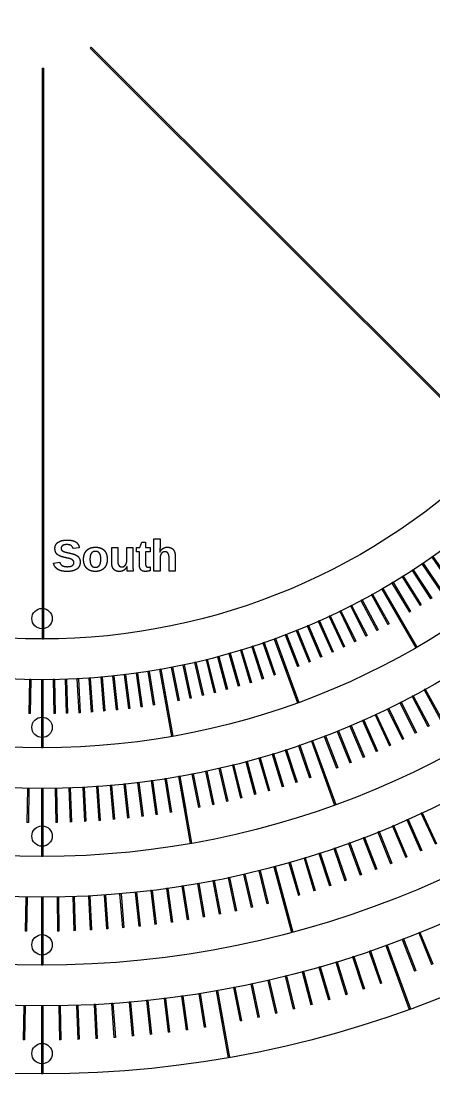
# Model space of a CAD drawing. Header units: millimetres. Extents: x -158 to 158, y -158 to 158.
# Drawn here: x -3.1 to 57.6, y -158 to -3.1 of the extents above; entities that cross this region are included whole.
import ezdxf

# ---------------------------------------------------------------- set-up
doc = ezdxf.new("R2010")
doc.units = ezdxf.units.MM
doc.layers.add('Compound009', color=7, linetype='CONTINUOUS')

msp = doc.modelspace()

# ---------------------------------------------------------------- linework, layer by layer
at = {"layer": 'Compound009'}
for p, q in [((7.07107, -7.07107), (7.21249, -6.92965)), ((7.07107, -7.07107), (66.468, -66.468)), ((7.21249, -6.92965), (66.6095, -66.3266)), ((0, -10), (0.2, -10)), ((0, -10), (0, -94)), ((0.2, -10), (0.2, -94)), ((10.234, -80.5486), (11.1289, -80.5486)), ((10.234, -82.7427), (10.234, -80.5486)), ((11.1289, -80.5486), (11.1289, -82.4904)), ((12.4633, -80.5486), (13.3582, -80.5486)), ((12.4633, -82.404), (12.4633, -80.5486)), ((13.3582, -80.5486), (13.3582, -83.228)), ((13.8904, -80.5486), (14.3713, -80.5486)), ((13.8904, -81.1601), (13.8904, -80.5486)), ((14.3713, -80.5486), (14.6516, -79.7333)), ((14.6516, -79.7333), (15.2121, -79.7333)), ((15.2121, -79.7333), (15.2121, -80.5486)), ((15.2121, -80.5486), (15.865, -80.5486)), ((15.865, -80.5486), (15.865, -81.1601)), ((16.4403, -79.2713), (17.3352, -79.2713)), ((16.4403, -84), (16.4403, -79.2713)), ((17.3352, -79.2713), (17.3352, -80.5654)), ((5.47771, -80.5737), (4.56688, -80.6981)), ((14.3268, -81.1601), (13.8904, -81.1601)), ((14.3268, -83.1892), (14.3268, -81.1601)), ((15.2121, -81.1601), (15.2121, -82.9518)), ((15.865, -81.1601), (15.2121, -81.1601)), ((17.3098, -81.2459), (17.3225, -81.2459)), ((18.6728, -84), (18.6728, -82.0686)), ((19.5645, -81.8176), (19.5645, -84)), ((57.4396, -81.8578), (57.2757, -81.9726)), ((57.2757, -81.9726), (60.1436, -86.0683)), ((57.4396, -81.8578), (60.3074, -85.9536)), ((1.6879, -82.8321), (2.59554, -82.682)), ((12.4919, -83.3195), (12.476, -83.3195)), ((15.9032, -83.3983), (15.9032, -83.9471)), ((17.3352, -82.1546), (17.3352, -84)), ((56.0022, -82.8478), (55.8364, -82.9597)), ((55.8364, -82.9597), (58.6324, -87.1049)), ((56.0022, -82.8478), (58.7982, -86.993)), ((13.3837, -84), (12.5301, -84)), ((17.3352, -84), (16.4403, -84)), ((19.5645, -84), (18.6728, -84)), ((53.0767, -84.7518), (52.9071, -84.8578)), ((52.9071, -84.8578), (55.5567, -89.098)), ((53.0767, -84.7518), (55.7263, -88.9921)), ((54.5478, -83.8126), (54.38, -83.9215)), ((54.38, -83.9215), (57.1032, -88.1149)), ((54.5478, -83.8126), (57.271, -88.0059)), ((50.0866, -86.5525), (49.9134, -86.6525)), ((50.0866, -86.5525), (49.9134, -86.6525)), ((49.9134, -86.6525), (54.9134, -95.3128)), ((49.9134, -86.6525), (52.4134, -90.9827)), ((50.0866, -86.5525), (55.0866, -95.2128)), ((50.0866, -86.5525), (52.5866, -90.8827)), ((51.5895, -85.6652), (51.4181, -85.7682)), ((51.4181, -85.7682), (53.9933, -90.0541)), ((51.5895, -85.6652), (54.1647, -89.9511)), ((47.0355, -88.2478), (46.8589, -88.3417)), ((47.0355, -88.2478), (49.3828, -92.6626)), ((48.5684, -87.4135), (48.3935, -87.5105)), ((48.3935, -87.5105), (50.8175, -91.8836)), ((48.5684, -87.4135), (50.9925, -91.7866)), ((57.271, -88.0059), (57.1032, -88.1149)), ((43.927, -89.8356), (43.7472, -89.9232)), ((43.927, -89.8356), (46.1188, -94.3295)), ((45.4882, -89.0553), (45.3099, -89.1461)), ((45.3099, -89.1461), (47.5799, -93.6011)), ((45.4882, -89.0553), (47.7581, -93.5103)), ((46.8589, -88.3417), (49.2062, -92.7564)), ((55.7263, -88.9921), (55.5567, -89.098)), ((40.765, -91.3139), (40.5823, -91.3952)), ((40.5823, -91.3952), (42.616, -95.9629)), ((40.765, -91.3139), (42.7987, -95.8816)), ((42.3525, -90.5885), (42.1712, -90.673)), ((42.1712, -90.673), (44.2843, -95.2046)), ((42.3525, -90.5885), (44.4655, -95.1201)), ((43.7472, -89.9232), (45.9391, -94.4172)), ((52.5866, -90.8827), (52.4134, -90.9827)), ((54.1647, -89.9511), (53.9933, -90.0541)), ((37.5534, -92.6809), (37.3679, -92.7558)), ((37.3679, -92.7558), (39.241, -97.3918)), ((37.5534, -92.6809), (39.4264, -97.3168)), ((39.1652, -92.0114), (38.9811, -92.0896)), ((38.9811, -92.0896), (40.9347, -96.6921)), ((39.1652, -92.0114), (41.1188, -96.6139)), ((49.3828, -92.6626), (49.2062, -92.7564)), ((50.9925, -91.7866), (50.8175, -91.8836)), ((0, -94), (0.2, -94)), ((34.296, -93.9351), (34.108, -94.0035)), ((34.296, -93.9351), (34.108, -94.0035)), ((34.108, -94.0035), (37.5282, -103.4)), ((34.108, -94.0035), (35.8181, -98.7019)), ((34.296, -93.9351), (37.7162, -103.332)), ((34.296, -93.9351), (36.0061, -98.6335)), ((35.9302, -93.3222), (35.7434, -93.3939)), ((35.7434, -93.3939), (37.5353, -98.0618)), ((35.9302, -93.3222), (37.722, -97.9901)), ((46.1188, -94.3295), (45.9391, -94.4172)), ((47.7581, -93.5103), (47.5799, -93.6011)), ((29.3328, -95.6012), (29.1415, -95.6597)), ((29.1415, -95.6597), (30.6034, -100.441)), ((29.3328, -95.6012), (30.7947, -100.383)), ((30.9968, -95.0747), (30.8066, -95.1366)), ((30.8066, -95.1366), (32.3517, -99.8918)), ((30.9968, -95.0747), (32.5419, -99.83)), ((32.6514, -94.5193), (32.4623, -94.5844)), ((32.4623, -94.5844), (34.0901, -99.312)), ((32.6514, -94.5193), (34.2792, -99.2469)), ((42.7987, -95.8816), (42.616, -95.9629)), ((44.4655, -95.1201), (44.2843, -95.2046)), ((55.0866, -95.2128), (54.9134, -95.3128)), ((22.5925, -97.4145), (22.3977, -97.4595)), ((22.3977, -97.4595), (23.5224, -102.331)), ((22.5925, -97.4145), (23.7173, -102.286)), ((24.2892, -97.0054), (24.0952, -97.0538)), ((24.0952, -97.0538), (25.3048, -101.905)), ((24.2892, -97.0054), (25.4988, -101.857)), ((25.9785, -96.5667), (25.7853, -96.6185)), ((25.7853, -96.6185), (27.0794, -101.448)), ((25.9785, -96.5667), (27.2726, -101.396)), ((27.6599, -96.0986), (27.4676, -96.1537)), ((27.4676, -96.1537), (28.8458, -100.96)), ((27.6599, -96.0986), (29.038, -100.905)), ((39.4264, -97.3168), (39.241, -97.3918)), ((41.1188, -96.6139), (40.9347, -96.6921)), ((14.0163, -99.0129), (13.8183, -99.0407)), ((13.8183, -99.0407), (14.5141, -103.992)), ((14.0163, -99.0129), (14.7122, -103.964)), ((15.7422, -98.7532), (15.5447, -98.7845)), ((15.5447, -98.7845), (16.3268, -103.723)), ((15.7422, -98.7532), (16.5244, -103.692)), ((17.4633, -98.4634), (17.2663, -98.4981)), ((17.4633, -98.4634), (17.2663, -98.4981)), ((17.2663, -98.4981), (19.0028, -108.346)), ((17.2663, -98.4981), (18.1346, -103.422)), ((17.4633, -98.4634), (19.1998, -108.311)), ((17.4633, -98.4634), (18.3315, -103.387)), ((19.1791, -98.1436), (18.9827, -98.1818)), ((18.9827, -98.1818), (19.9368, -103.09)), ((19.1791, -98.1436), (20.1331, -103.052)), ((20.889, -97.794), (20.6934, -97.8356)), ((20.6934, -97.8356), (21.7329, -102.726)), ((20.889, -97.794), (21.9285, -102.685)), ((36.0061, -98.6335), (35.8181, -98.7019)), ((37.722, -97.9901), (37.5353, -98.0618)), ((-1.84523, -99.983), (-1.93249, -104.982)), ((-1.64526, -99.9865), (-1.84523, -99.983)), ((-1.64526, -99.9865), (-1.73252, -104.986)), ((-0.1, -100), (-0.1, -110)), ((0.1, -100), (-0.1, -100)), ((-0.1, -100), (-0.1, -105)), ((0.1, -100), (-0.1, -100)), ((0.1, -100), (0.1, -110)), ((0.1, -100), (0.1, -105)), ((1.84523, -99.983), (1.64526, -99.9865)), ((1.64526, -99.9865), (1.73252, -104.986)), ((1.84523, -99.983), (1.93249, -104.982)), ((3.58989, -99.9356), (3.39001, -99.9426)), ((3.39001, -99.9426), (3.56451, -104.94)), ((3.58989, -99.9356), (3.76439, -104.933)), ((5.33346, -99.8577), (5.13373, -99.8682)), ((5.13373, -99.8682), (5.39541, -104.861)), ((5.33346, -99.8577), (5.59514, -104.851)), ((7.0754, -99.7494), (6.87589, -99.7634)), ((6.87589, -99.7634), (7.22467, -104.751)), ((7.0754, -99.7494), (7.42419, -104.737)), ((8.81519, -99.6108), (8.61595, -99.6282)), ((8.61595, -99.6282), (9.05173, -104.609)), ((8.81519, -99.6108), (9.25097, -104.592)), ((10.5523, -99.4417), (10.3534, -99.4626)), ((10.3534, -99.4626), (10.876, -104.435)), ((10.5523, -99.4417), (11.0749, -104.414)), ((12.2862, -99.2424), (12.0877, -99.2668)), ((12.0877, -99.2668), (12.697, -104.23)), ((12.2862, -99.2424), (12.8955, -104.205)), ((30.7947, -100.383), (30.6034, -100.441)), ((32.5419, -99.83), (32.3517, -99.8918)), ((34.2792, -99.2469), (34.0901, -99.312)), ((25.4988, -101.857), (25.3048, -101.905)), ((27.2726, -101.396), (27.0794, -101.448)), ((29.038, -100.905), (28.8458, -100.96)), ((56.3254, -101.407), (56.1505, -101.504)), ((56.1505, -101.504), (58.5745, -105.877)), ((56.3254, -101.407), (58.7494, -105.781)), ((16.5244, -103.692), (16.3268, -103.723)), ((18.3315, -103.387), (18.1346, -103.422)), ((20.1331, -103.052), (19.9368, -103.09)), ((21.9285, -102.685), (21.7329, -102.726)), ((23.7173, -102.286), (23.5224, -102.331)), ((37.7162, -103.332), (37.5282, -103.4)), ((52.752, -103.311), (52.5738, -103.402)), ((52.5738, -103.402), (54.8437, -107.857)), ((52.752, -103.311), (55.022, -107.766)), ((54.547, -102.375), (54.3704, -102.469)), ((54.3704, -102.469), (56.7178, -106.884)), ((54.547, -102.375), (56.8944, -106.79)), ((-1.73252, -104.986), (-1.93249, -104.982)), ((0.1, -105), (-0.1, -105)), ((1.93249, -104.982), (1.73252, -104.986)), ((3.76439, -104.933), (3.56451, -104.94)), ((5.59514, -104.851), (5.39541, -104.861)), ((7.42419, -104.737), (7.22467, -104.751)), ((9.25097, -104.592), (9.05173, -104.609)), ((11.0749, -104.414), (10.876, -104.435)), ((12.8955, -104.205), (12.697, -104.23)), ((14.7122, -103.964), (14.5141, -103.992)), ((49.1143, -105.089), (48.9331, -105.174)), ((48.9331, -105.174), (51.0462, -109.706)), ((49.1143, -105.089), (51.2274, -109.621)), ((50.9409, -104.216), (50.7612, -104.304)), ((50.7612, -104.304), (52.953, -108.798)), ((50.9409, -104.216), (53.1328, -108.71)), ((45.4169, -106.739), (45.2328, -106.818)), ((45.2328, -106.818), (47.1864, -111.42)), ((45.4169, -106.739), (47.3705, -111.342)), ((47.2728, -105.931), (47.0901, -106.012)), ((47.0901, -106.012), (49.1238, -110.58)), ((47.2728, -105.931), (49.3065, -110.498)), ((56.8944, -106.79), (56.7178, -106.884)), ((19.1998, -108.311), (19.0028, -108.346)), ((41.664, -108.259), (41.4773, -108.331)), ((41.4773, -108.331), (43.2692, -112.999)), ((41.664, -108.259), (43.4559, -112.927)), ((43.5471, -107.516), (43.3616, -107.591)), ((43.3616, -107.591), (45.2347, -112.227)), ((43.5471, -107.516), (45.4201, -112.152)), ((55.022, -107.766), (54.8437, -107.857)), ((37.8605, -109.648), (37.6714, -109.713)), ((37.6714, -109.713), (39.2992, -114.44)), ((37.8605, -109.648), (39.4883, -114.375)), ((39.7683, -108.97), (39.5804, -109.039)), ((39.7683, -108.97), (39.5804, -109.039)), ((39.5804, -109.039), (43.0006, -118.435)), ((39.5804, -109.039), (41.2905, -113.737)), ((39.7683, -108.97), (43.1885, -118.367)), ((39.7683, -108.97), (41.4784, -113.669)), ((51.2274, -109.621), (51.0462, -109.706)), ((53.1328, -108.71), (52.953, -108.798)), ((0.1, -110), (-0.1, -110)), ((32.0701, -111.479), (31.8778, -111.534)), ((31.8778, -111.534), (33.256, -116.34)), ((32.0701, -111.479), (33.4482, -116.285)), ((34.0107, -110.902), (33.8195, -110.961)), ((33.8195, -110.961), (35.2813, -115.742)), ((34.0107, -110.902), (35.4726, -115.684)), ((35.9411, -110.292), (35.7509, -110.353)), ((35.7509, -110.353), (37.296, -115.109)), ((35.9411, -110.292), (37.4862, -115.047)), ((47.3705, -111.342), (47.1864, -111.42)), ((49.3065, -110.498), (49.1238, -110.58)), ((26.1918, -113.004), (25.9969, -113.049)), ((25.9969, -113.049), (27.1216, -117.921)), ((26.1918, -113.004), (27.3165, -117.876)), ((28.16, -112.53), (27.9659, -112.578)), ((27.9659, -112.578), (29.1755, -117.43)), ((28.16, -112.53), (29.3696, -117.382)), ((30.1196, -112.022), (29.9264, -112.073)), ((29.9264, -112.073), (31.2205, -116.903)), ((30.1196, -112.022), (31.4137, -116.851)), ((43.4559, -112.927), (43.2692, -112.999)), ((45.4201, -112.152), (45.2347, -112.227)), ((18.2452, -114.556), (18.0476, -114.587)), ((18.0476, -114.587), (18.8298, -119.526)), ((18.2452, -114.556), (19.0273, -119.495)), ((20.2417, -114.22), (20.0447, -114.255)), ((20.2417, -114.22), (20.0447, -114.255)), ((20.0447, -114.255), (21.7812, -124.103)), ((20.0447, -114.255), (20.9129, -119.179)), ((20.2417, -114.22), (21.9782, -124.068)), ((20.2417, -114.22), (21.1099, -119.144)), ((22.232, -113.85), (22.0357, -113.888)), ((22.0357, -113.888), (22.9897, -118.796)), ((22.232, -113.85), (23.1861, -118.758)), ((24.2156, -113.444), (24.0199, -113.486)), ((24.0199, -113.486), (25.0595, -118.377)), ((24.2156, -113.444), (25.2551, -118.335)), ((39.4883, -114.375), (39.2992, -114.44)), ((41.4784, -113.669), (41.2905, -113.737)), ((-2.12446, -115.981), (-2.21173, -120.98)), ((-1.92449, -115.984), (-2.12446, -115.981)), ((-1.92449, -115.984), (-2.01176, -120.983)), ((-0.1, -116), (-0.1, -126)), ((0.1, -116), (-0.1, -116)), ((-0.1, -116), (-0.1, -121)), ((0.1, -116), (-0.1, -116)), ((0.1, -116), (0.1, -126)), ((0.1, -116), (0.1, -121)), ((2.12446, -115.981), (1.92449, -115.984)), ((1.92449, -115.984), (2.01176, -120.983)), ((2.12446, -115.981), (2.21173, -120.98)), ((4.14828, -115.926), (3.9484, -115.933)), ((3.9484, -115.933), (4.1229, -120.93)), ((4.14828, -115.926), (4.32278, -120.923)), ((6.17083, -115.836), (5.97111, -115.846)), ((5.97111, -115.846), (6.23279, -120.839)), ((6.17083, -115.836), (6.43251, -120.829)), ((8.19151, -115.71), (7.99199, -115.724)), ((7.99199, -115.724), (8.34078, -120.712)), ((8.19151, -115.71), (8.54029, -120.698)), ((10.2097, -115.55), (10.0104, -115.567)), ((10.0104, -115.567), (10.4462, -120.548)), ((10.2097, -115.55), (10.6455, -120.531)), ((12.2248, -115.354), (12.0258, -115.375)), ((12.0258, -115.375), (12.5485, -120.348)), ((12.2248, -115.354), (12.7474, -120.327)), ((14.2361, -115.123), (14.0376, -115.148)), ((14.0376, -115.148), (14.6469, -120.11)), ((14.2361, -115.123), (14.8454, -120.086)), ((16.2431, -114.857), (16.0451, -114.885)), ((16.0451, -114.885), (16.7409, -119.836)), ((16.2431, -114.857), (16.939, -119.809)), ((35.4726, -115.684), (35.2813, -115.742)), ((37.4862, -115.047), (37.296, -115.109)), ((29.3696, -117.382), (29.1755, -117.43)), ((31.4137, -116.851), (31.2205, -116.903)), ((33.4482, -116.285), (33.256, -116.34)), ((21.1099, -119.144), (20.9129, -119.179)), ((23.1861, -118.758), (22.9897, -118.796)), ((25.2551, -118.335), (25.0595, -118.377)), ((27.3165, -117.876), (27.1216, -117.921)), ((43.1885, -118.367), (43.0006, -118.435)), ((6.43251, -120.829), (6.23279, -120.839)), ((8.54029, -120.698), (8.34078, -120.712)), ((10.6455, -120.531), (10.4462, -120.548)), ((12.7474, -120.327), (12.5485, -120.348)), ((14.8454, -120.086), (14.6469, -120.11)), ((16.939, -119.809), (16.7409, -119.836)), ((19.0273, -119.495), (18.8298, -119.526)), ((53.7806, -120.547), (53.5979, -120.629)), ((53.5979, -120.629), (55.6316, -125.196)), ((53.7806, -120.547), (55.8143, -125.115)), ((55.8762, -119.59), (55.695, -119.675)), ((55.695, -119.675), (57.8081, -124.206)), ((55.8762, -119.59), (57.9893, -124.122)), ((-2.01176, -120.983), (-2.21173, -120.98)), ((0.1, -121), (-0.1, -121)), ((2.21173, -120.98), (2.01176, -120.983)), ((4.32278, -120.923), (4.1229, -120.93)), ((49.5408, -122.351), (49.3554, -122.426)), ((49.5408, -122.351), (51.4138, -126.987)), ((51.6686, -121.468), (51.4845, -121.546)), ((51.4845, -121.546), (53.4381, -126.148)), ((51.6686, -121.468), (53.6222, -126.07)), ((47.3979, -123.197), (47.2112, -123.268)), ((47.2112, -123.268), (49.0031, -127.936)), ((47.3979, -123.197), (49.1898, -127.865)), ((49.3554, -122.426), (51.2284, -127.062)), ((21.9782, -124.068), (21.7812, -124.103)), ((43.0695, -124.776), (42.8804, -124.841)), ((42.8804, -124.841), (44.5083, -129.569)), ((43.0695, -124.776), (44.6974, -129.503)), ((45.2406, -124.005), (45.0527, -124.074)), ((45.0527, -124.074), (46.7628, -128.772)), ((45.2406, -124.005), (46.9507, -128.704)), ((55.8143, -125.115), (55.6316, -125.196)), ((0.1, -126), (-0.1, -126)), ((36.4803, -126.859), (36.288, -126.914)), ((36.288, -126.914), (37.6662, -131.72)), ((36.4803, -126.859), (37.8584, -131.665)), ((38.6887, -126.203), (38.4974, -126.261)), ((38.4974, -126.261), (39.9593, -131.043)), ((38.6887, -126.203), (40.1506, -130.985)), ((40.8853, -125.509), (40.6951, -125.57)), ((40.6951, -125.57), (42.2402, -130.326)), ((40.8853, -125.509), (42.4304, -130.264)), ((51.4138, -126.987), (51.2284, -127.062)), ((53.6222, -126.07), (53.4381, -126.148)), ((32.0307, -128.055), (31.8367, -128.103)), ((31.8367, -128.103), (33.0463, -132.955)), ((32.0307, -128.055), (33.2403, -132.906)), ((34.2607, -127.476), (34.0675, -127.528)), ((34.2607, -127.476), (34.0675, -127.528)), ((34.0675, -127.528), (36.6557, -137.187)), ((34.0675, -127.528), (35.3616, -132.358)), ((34.2607, -127.476), (36.8489, -137.136)), ((34.2607, -127.476), (35.5548, -132.306)), ((49.1898, -127.865), (49.0031, -127.936)), ((23.02, -129.977), (22.8231, -130.012)), ((22.8231, -130.012), (23.6913, -134.936)), ((23.02, -129.977), (23.8883, -134.901)), ((25.285, -129.556), (25.0886, -129.594)), ((25.0886, -129.594), (26.0427, -134.502)), ((25.285, -129.556), (26.239, -134.464)), ((27.5422, -129.095), (27.3465, -129.136)), ((27.3465, -129.136), (28.3861, -134.027)), ((27.5422, -129.095), (28.5817, -133.985)), ((29.791, -128.594), (29.5961, -128.639)), ((29.5961, -128.639), (30.7209, -133.511)), ((29.791, -128.594), (30.9157, -133.466)), ((44.6974, -129.503), (44.5083, -129.569)), ((46.9507, -128.704), (46.7628, -128.772)), ((9.30761, -131.671), (9.1081, -131.685)), ((9.30761, -131.671), (9.65639, -136.659)), ((11.6042, -131.489), (11.4049, -131.506)), ((11.4049, -131.506), (11.8407, -136.487)), ((11.6042, -131.489), (12.04, -136.47)), ((13.8972, -131.266), (13.6983, -131.287)), ((13.6983, -131.287), (14.2209, -136.26)), ((13.8972, -131.266), (14.4199, -136.239)), ((16.186, -131.004), (15.9875, -131.028)), ((15.9875, -131.028), (16.5968, -135.991)), ((16.186, -131.004), (16.7954, -135.967)), ((18.4699, -130.701), (18.2718, -130.729)), ((18.2718, -130.729), (18.9677, -135.681)), ((18.4699, -130.701), (19.1657, -135.653)), ((20.7481, -130.359), (20.5506, -130.391)), ((20.5506, -130.391), (21.3328, -135.329)), ((20.7481, -130.359), (21.5303, -135.298)), ((37.8584, -131.665), (37.6662, -131.72)), ((40.1506, -130.985), (39.9593, -131.043)), ((42.4304, -130.264), (42.2402, -130.326)), ((-2.4037, -131.978), (-2.49096, -136.977)), ((-2.20373, -131.982), (-2.4037, -131.978)), ((-2.20373, -131.982), (-2.29099, -136.981)), ((-0.1, -132), (-0.1, -142)), ((0.1, -132), (-0.1, -132)), ((-0.1, -132), (-0.1, -137)), ((0.1, -132), (-0.1, -132)), ((0.1, -132), (0.1, -142)), ((0.1, -132), (0.1, -137)), ((2.4037, -131.978), (2.20373, -131.982)), ((2.20373, -131.982), (2.29099, -136.981)), ((2.4037, -131.978), (2.49096, -136.977)), ((4.70667, -131.916), (4.50679, -131.923)), ((4.50679, -131.923), (4.68129, -136.92)), ((4.70667, -131.916), (4.88117, -136.913)), ((7.00821, -131.814), (6.80848, -131.824)), ((6.80848, -131.824), (7.07016, -136.817)), ((7.00821, -131.814), (7.26989, -136.807)), ((9.1081, -131.685), (9.45688, -136.673)), ((33.2403, -132.906), (33.0463, -132.955)), ((35.5548, -132.306), (35.3616, -132.358)), ((26.239, -134.464), (26.0427, -134.502)), ((28.5817, -133.985), (28.3861, -134.027)), ((30.9157, -133.466), (30.7209, -133.511)), ((14.4199, -136.239), (14.2209, -136.26)), ((16.7954, -135.967), (16.5968, -135.991)), ((19.1657, -135.653), (18.9677, -135.681)), ((21.5303, -135.298), (21.3328, -135.329)), ((23.8883, -134.901), (23.6913, -134.936)), ((-2.29099, -136.981), (-2.49096, -136.977)), ((0.1, -137), (-0.1, -137)), ((2.49096, -136.977), (2.29099, -136.981)), ((4.88117, -136.913), (4.68129, -136.92)), ((7.26989, -136.807), (7.07016, -136.817)), ((9.65639, -136.659), (9.45688, -136.673)), ((12.04, -136.47), (11.8407, -136.487)), ((36.8489, -137.136), (36.6557, -137.187)), ((55.5345, -137.186), (55.3491, -137.261)), ((55.3491, -137.261), (57.2221, -141.897)), ((55.5345, -137.186), (57.4075, -141.822)), ((50.713, -139.04), (50.525, -139.109)), ((50.713, -139.04), (50.525, -139.109)), ((50.525, -139.109), (53.9452, -148.506)), ((50.525, -139.109), (52.2351, -143.807)), ((50.713, -139.04), (54.1332, -148.437)), ((50.713, -139.04), (52.4231, -143.739)), ((53.1318, -138.134), (52.9451, -138.206)), ((52.9451, -138.206), (54.7369, -142.874)), ((53.1318, -138.134), (54.9237, -142.802)), ((45.8296, -140.725), (45.6394, -140.787)), ((45.6394, -140.787), (47.1845, -145.543)), ((45.8296, -140.725), (47.3747, -145.481)), ((48.2786, -139.904), (48.0895, -139.969)), ((48.0895, -139.969), (49.7174, -144.697)), ((48.2786, -139.904), (49.9065, -144.632)), ((0.1, -142), (-0.1, -142)), ((40.8905, -142.239), (40.6982, -142.294)), ((40.6982, -142.294), (42.0764, -147.101)), ((40.8905, -142.239), (42.2686, -147.045)), ((43.3666, -141.504), (43.1754, -141.562)), ((43.1754, -141.562), (44.6372, -146.344)), ((43.3666, -141.504), (44.8285, -146.285)), ((57.4075, -141.822), (57.2221, -141.897)), ((35.9015, -143.58), (35.7074, -143.628)), ((35.7074, -143.628), (36.917, -148.479)), ((35.9015, -143.58), (37.1111, -148.431)), ((38.4018, -142.931), (38.2086, -142.983)), ((38.2086, -142.983), (39.5027, -147.813)), ((38.4018, -142.931), (39.6959, -147.761)), ((52.4231, -143.739), (52.2351, -143.807)), ((54.9237, -142.802), (54.7369, -142.874)), ((28.3379, -145.262), (28.1416, -145.3)), ((28.1416, -145.3), (29.0956, -150.208)), ((28.3379, -145.262), (29.2919, -150.17)), ((30.8687, -144.745), (30.6731, -144.787)), ((30.6731, -144.787), (31.7127, -149.677)), ((30.8687, -144.745), (31.9083, -149.636)), ((33.3902, -144.184), (33.1953, -144.229)), ((33.1953, -144.229), (34.3201, -149.101)), ((33.3902, -144.184), (34.5149, -149.056)), ((47.3747, -145.481), (47.1845, -145.543)), ((49.9065, -144.632), (49.7174, -144.697)), ((18.1359, -146.885), (17.9374, -146.909)), ((17.9374, -146.909), (18.5468, -151.872)), ((18.1359, -146.885), (18.7453, -151.847)), ((20.6966, -146.546), (20.4986, -146.574)), ((20.4986, -146.574), (21.1945, -151.525)), ((20.6966, -146.546), (21.3925, -151.497)), ((23.2511, -146.162), (23.0535, -146.194)), ((23.0535, -146.194), (23.8357, -151.132)), ((23.2511, -146.162), (24.0332, -151.101)), ((25.7984, -145.734), (25.6014, -145.769)), ((25.7984, -145.734), (25.6014, -145.769)), ((25.6014, -145.769), (27.3379, -155.617)), ((25.6014, -145.769), (26.4697, -150.693)), ((25.7984, -145.734), (27.5349, -155.582)), ((25.7984, -145.734), (26.6667, -150.658)), ((42.2686, -147.045), (42.0764, -147.101)), ((44.8285, -146.285), (44.6372, -146.344)), ((-2.68294, -147.976), (-2.7702, -152.975)), ((-2.48297, -147.979), (-2.68294, -147.976)), ((-2.48297, -147.979), (-2.57023, -152.978)), ((-0.1, -148), (-0.1, -158)), ((0.1, -148), (-0.1, -148)), ((-0.1, -148), (-0.1, -153)), ((0.1, -148), (-0.1, -148)), ((0.1, -148), (0.1, -158)), ((0.1, -148), (0.1, -153)), ((2.68294, -147.976), (2.48297, -147.979)), ((2.48297, -147.979), (2.57023, -152.978)), ((2.68294, -147.976), (2.7702, -152.975)), ((5.26506, -147.906), (5.06519, -147.913)), ((5.06519, -147.913), (5.23968, -152.91)), ((5.26506, -147.906), (5.43956, -152.903)), ((7.84558, -147.792), (7.64586, -147.802)), ((7.64586, -147.802), (7.90754, -152.796)), ((7.84558, -147.792), (8.10726, -152.785)), ((10.4237, -147.633), (10.2242, -147.646)), ((10.2242, -147.646), (10.573, -152.634)), ((10.4237, -147.633), (10.7725, -152.62)), ((12.9987, -147.428), (12.7994, -147.446)), ((12.7994, -147.446), (13.2352, -152.427)), ((12.9987, -147.428), (13.4344, -152.409)), ((15.5697, -147.179), (15.3708, -147.2)), ((15.3708, -147.2), (15.8934, -152.172)), ((15.5697, -147.179), (16.0923, -152.151)), ((37.1111, -148.431), (36.917, -148.479)), ((39.6959, -147.761), (39.5027, -147.813)), ((54.1332, -148.437), (53.9452, -148.506)), ((29.2919, -150.17), (29.0956, -150.208)), ((31.9083, -149.636), (31.7127, -149.677)), ((34.5149, -149.056), (34.3201, -149.101)), ((21.3925, -151.497), (21.1945, -151.525)), ((24.0332, -151.101), (23.8357, -151.132)), ((26.6667, -150.658), (26.4697, -150.693)), ((-2.57023, -152.978), (-2.7702, -152.975)), ((0.1, -153), (-0.1, -153)), ((2.7702, -152.975), (2.57023, -152.978)), ((5.43956, -152.903), (5.23968, -152.91)), ((8.10726, -152.785), (7.90754, -152.796)), ((10.7725, -152.62), (10.573, -152.634)), ((13.4344, -152.409), (13.2352, -152.427)), ((16.0923, -152.151), (15.8934, -152.172)), ((18.7453, -151.847), (18.5468, -151.872)), ((27.5349, -155.582), (27.3379, -155.617)), ((0.1, -158), (-0.1, -158))]:
    msp.add_line(p, q, dxfattribs=at)
for centre, radius in [((0, 0), 158), ((0, 0), 158), ((0, 0), 148), ((0, 0), 148), ((0, 0), 142), ((0, 0), 142), ((0, 0), 132), ((0, 0), 132), ((0, 0), 126), ((0, 0), 126), ((0, 0), 116), ((0, 0), 116), ((0, 0), 110), ((0, 0), 110), ((0, 0), 100), ((0, 0), 100), ((0, 0), 94), ((0, 0), 94), ((0, -91), 1.5), ((0, -107), 1.5), ((0, -123), 1.5), ((0, -139), 1.5), ((0, -155), 1.5)]:
    msp.add_circle(centre, radius, dxfattribs=at)
for points, degree in [([(1.89809, -80.7034), (1.89809, -80.3688), (2.03185, -80.1299)], 2), ([(2.03185, -80.1299), (2.16561, -79.8909), (2.40276, -79.7395)], 2), ([(2.40276, -79.7395), (2.64013, -79.5881), (2.96815, -79.518)], 2), ([(2.8535, -80.4437), (2.8121, -80.541), (2.8121, -80.6493)], 2), ([(2.99193, -80.2732), (2.8949, -80.3465), (2.8535, -80.4437)], 2), ([(2.96815, -79.518), (3.29618, -79.448), (3.68471, -79.448)], 2), ([(3.25308, -80.1569), (3.08917, -80.1998), (2.99193, -80.2732)], 2), ([(3.66561, -80.1138), (3.4172, -80.1138), (3.25308, -80.1569)], 2), ([(4.28174, -80.2607), (4.06688, -80.1138), (3.66561, -80.1138)], 2), ([(3.68471, -79.448), (4.1242, -79.448), (4.43779, -79.5166)], 2), ([(4.56688, -80.6981), (4.49682, -80.4076), (4.28174, -80.2607)], 2), ([(4.43779, -79.5166), (4.75159, -79.5851), (4.96327, -79.7255)], 2), ([(4.96327, -79.7255), (5.17516, -79.8658), (5.29766, -80.0779)], 2), ([(5.29766, -80.0779), (5.42038, -80.2898), (5.47771, -80.5737)], 2), ([(7.07749, -80.628), (7.40552, -80.4943), (7.84501, -80.4943)], 2), ([(7.84501, -80.4943), (8.30998, -80.4943), (8.638, -80.628)], 2), ([(17.7779, -80.6726), (18.0518, -80.4943), (18.4308, -80.4943)], 2), ([(18.4308, -80.4943), (18.7429, -80.4943), (18.9577, -80.5962)], 2), ([(1.96008, -81.1304), (1.89809, -80.9486), (1.89809, -80.7034)], 2), ([(2.13206, -81.4473), (2.02229, -81.3119), (1.96008, -81.1304)], 2), ([(2.39172, -81.6752), (2.24204, -81.5828), (2.13206, -81.4473)], 2), ([(2.71486, -81.8344), (2.5414, -81.7675), (2.39172, -81.6752)], 2), ([(3.07962, -81.949), (2.88854, -81.9013), (2.71486, -81.8344)], 2), ([(2.8121, -80.6493), (2.8121, -80.8149), (2.89172, -80.9217)], 2), ([(2.89172, -80.9217), (2.97134, -81.0285), (3.11465, -81.1002)], 2), ([(3.46178, -82.0414), (3.07962, -81.949)], 1), ([(3.11465, -81.1002), (3.25796, -81.1718), (3.4569, -81.2212)], 2), ([(3.4569, -81.2212), (3.65605, -81.2705), (3.8949, -81.3214)], 2), ([(3.92038, -82.1403), (3.70064, -82.0894), (3.46178, -82.0414)], 2), ([(3.8949, -81.3214), (4.1051, -81.366), (4.3121, -81.4155)], 2), ([(4.3121, -81.4155), (4.51911, -81.465), (4.70701, -81.5318)], 2), ([(4.70701, -81.5318), (4.8949, -81.5987), (5.05732, -81.6943)], 2), ([(5.05732, -81.6943), (5.21975, -81.7898), (5.33907, -81.9285)], 2), ([(5.33907, -81.9285), (5.4586, -82.0671), (5.52696, -82.2584)], 2), ([(6.10297, -82.2779), (6.10297, -81.8926), (6.20955, -81.566)], 2), ([(6.20955, -81.566), (6.31635, -81.2395), (6.53291, -81.0006)], 2), ([(6.53291, -81.0006), (6.74947, -80.7618), (7.07749, -80.628)], 2), ([(7.25265, -81.3864), (7.04246, -81.6671), (7.04246, -82.2762)], 2), ([(7.85775, -81.1057), (7.46285, -81.1057), (7.25265, -81.3864)], 2), ([(8.44055, -81.3832), (8.23992, -81.1057), (7.85775, -81.1057)], 2), ([(8.64119, -82.2762), (8.64119, -81.6607), (8.44055, -81.3832)], 2), ([(8.638, -80.628), (8.96603, -80.7618), (9.17452, -80.9992)], 2), ([(9.17452, -80.9992), (9.38323, -81.2363), (9.48025, -81.5628)], 2), ([(9.48025, -81.5628), (9.57749, -81.8894), (9.57749, -82.2779)], 2), ([(17.3161, -81.1308), (17.313, -81.2042), (17.3098, -81.2459)], 2), ([(17.324, -80.9662), (17.3193, -81.0573), (17.3161, -81.1308)], 2), ([(17.3225, -81.2459), (17.504, -80.851), (17.7779, -80.6726)], 2), ([(17.3321, -80.7713), (17.3289, -80.8752), (17.324, -80.9662)], 2), ([(17.3352, -80.5654), (17.3321, -80.7713)], 1), ([(17.3877, -81.7514), (17.3352, -81.9346), (17.3352, -82.1546)], 2), ([(17.5359, -81.4359), (17.4403, -81.5682), (17.3877, -81.7514)], 2), ([(17.7635, -81.2318), (17.6314, -81.3036), (17.5359, -81.4359)], 2), ([(18.0582, -81.1601), (17.8958, -81.1601), (17.7635, -81.2318)], 2), ([(18.3448, -81.2272), (18.227, -81.1601), (18.0582, -81.1601)], 2), ([(18.5359, -81.4136), (18.4626, -81.2941), (18.3448, -81.2272)], 2), ([(18.641, -81.7004), (18.6091, -81.5329), (18.5359, -81.4136)], 2), ([(18.6728, -82.0686), (18.6728, -81.8677), (18.641, -81.7004)], 2), ([(18.9577, -80.5962), (19.1728, -80.6979), (19.3081, -80.876)], 2), ([(19.3081, -80.876), (19.4435, -81.0541), (19.504, -81.296)], 2), ([(19.504, -81.296), (19.5645, -81.5378), (19.5645, -81.8176)], 2), ([(1.90594, -83.3639), (1.75478, -83.1323), (1.6879, -82.8321)], 2), ([(2.30085, -83.7518), (2.05732, -83.5953), (1.90594, -83.3639)], 2), ([(2.59554, -82.682), (2.63376, -82.8318), (2.70701, -82.9563)], 2), ([(2.70701, -82.9563), (2.78025, -83.0807), (2.90913, -83.1715)], 2), ([(2.90913, -83.1715), (3.03822, -83.2624), (3.23079, -83.3119)], 2), ([(3.23079, -83.3119), (3.42357, -83.3614), (3.69745, -83.3614)], 2), ([(3.69745, -83.3614), (4.17516, -83.3614), (4.42824, -83.217)], 2), ([(4.30892, -82.2677), (4.14013, -82.1913), (3.92038, -82.1403)], 2), ([(4.57962, -82.4622), (4.47771, -82.3442), (4.30892, -82.2677)], 2), ([(4.42824, -83.217), (4.68153, -83.0726), (4.68153, -82.7648)], 2), ([(4.68153, -82.7648), (4.68153, -82.58), (4.57962, -82.4622)], 2), ([(5.48408, -83.2667), (5.37261, -83.5168), (5.13843, -83.6953)], 2), ([(5.59554, -82.7106), (5.59554, -83.0166), (5.48408, -83.2667)], 2), ([(5.52696, -82.2584), (5.59554, -82.4495), (5.59554, -82.7106)], 2), ([(6.21444, -83.0057), (6.10297, -82.676), (6.10297, -82.2779)], 2), ([(6.54395, -83.5711), (6.3259, -83.3355), (6.21444, -83.0057)], 2), ([(7.08386, -83.9374), (6.76221, -83.8068), (6.54395, -83.5711)], 2), ([(7.04246, -82.2762), (7.04246, -82.5858), (7.09809, -82.8091)], 2), ([(7.09809, -82.8091), (7.15393, -83.0323), (7.25584, -83.1758)], 2), ([(7.25584, -83.1758), (7.35775, -83.3193), (7.50106, -83.3879)], 2), ([(7.50106, -83.3879), (7.64437, -83.4565), (7.81635, -83.4565)], 2), ([(7.81635, -83.4565), (8.0138, -83.4565), (8.16815, -83.3879)], 2), ([(8.16815, -83.3879), (8.32272, -83.3193), (8.42781, -83.1758)], 2), ([(8.42781, -83.1758), (8.53291, -83.0323), (8.58705, -82.8091)], 2), ([(8.58705, -82.8091), (8.64119, -82.5858), (8.64119, -82.2762)], 2), ([(9.138, -83.5665), (8.91826, -83.8036), (8.59023, -83.9359)], 2), ([(9.46752, -83.0011), (9.35775, -83.3291), (9.138, -83.5665)], 2), ([(9.57749, -82.2779), (9.57749, -82.6728), (9.46752, -83.0011)], 2), ([(10.2945, -83.2665), (10.234, -83.0236), (10.234, -82.7427)], 2), ([(10.4902, -83.6864), (10.355, -83.5091), (10.2945, -83.2665)], 2), ([(11.1289, -82.4904), (11.1289, -82.6919), (11.1607, -82.8599)], 2), ([(11.1607, -82.8599), (11.1926, -83.0278), (11.2658, -83.1478)], 2), ([(11.2658, -83.1478), (11.3391, -83.2677), (11.4552, -83.335)], 2), ([(11.4552, -83.335), (11.5715, -83.4021), (11.7403, -83.4021)], 2), ([(11.7403, -83.4021), (11.9028, -83.4021), (12.0348, -83.3301)], 2), ([(12.476, -83.3195), (12.2977, -83.7113), (12.0221, -83.8896)], 2), ([(12.0348, -83.3301), (12.1671, -83.2582), (12.2626, -83.1255)], 2), ([(12.2626, -83.1255), (12.3582, -82.9926), (12.4106, -82.8087)], 2), ([(12.4106, -82.8087), (12.4633, -82.6248), (12.4633, -82.404)], 2), ([(12.4966, -83.4904), (12.4919, -83.3892), (12.4919, -83.3195)], 2), ([(12.5062, -83.693), (12.4966, -83.4904)], 1), ([(13.3582, -83.228), (13.3582, -83.3365), (13.3597, -83.4563)], 2), ([(13.3597, -83.4563), (13.3614, -83.5758), (13.366, -83.6826)], 2), ([(14.5401, -83.8397), (14.3268, -83.6251), (14.3268, -83.1892)], 2), ([(15.2121, -82.9518), (15.2121, -83.2038), (15.3076, -83.3234)], 2), ([(15.3076, -83.3234), (15.4032, -83.4429), (15.6038, -83.4429)], 2), ([(15.6038, -83.4429), (15.6866, -83.4429), (15.7535, -83.4301)], 2), ([(15.7535, -83.4301), (15.8204, -83.4174), (15.9032, -83.3983)], 2), ([(2.88535, -83.9881), (2.54459, -83.9083), (2.30085, -83.7518)], 2), ([(3.67197, -84.0679), (3.22611, -84.0679), (2.88535, -83.9881)], 2), ([(4.5397, -83.9709), (4.17516, -84.0679), (3.67197, -84.0679)], 2), ([(5.13843, -83.6953), (4.90446, -83.8737), (4.5397, -83.9709)], 2), ([(7.8259, -84.0679), (7.40552, -84.0679), (7.08386, -83.9374)], 2), ([(8.59023, -83.9359), (8.26221, -84.0679), (7.8259, -84.0679)], 2), ([(10.8423, -83.9658), (10.6257, -83.8635), (10.4902, -83.6864)], 2), ([(11.3677, -84.0679), (11.0588, -84.0679), (10.8423, -83.9658)], 2), ([(12.0221, -83.8896), (11.7467, -84.0679), (11.3677, -84.0679)], 2), ([(12.5189, -83.8781), (12.511, -83.7943), (12.5062, -83.693)], 2), ([(12.5301, -84), (12.527, -83.962), (12.5189, -83.8781)], 2), ([(13.366, -83.6826), (13.3709, -83.7894), (13.3756, -83.8741)], 2), ([(13.3756, -83.8741), (13.3805, -83.9586), (13.3837, -84)], 2), ([(15.1484, -84.0544), (14.7535, -84.0544), (14.5401, -83.8397)], 2), ([(15.5529, -84.0276), (15.3682, -84.0544), (15.1484, -84.0544)], 2), ([(15.9032, -83.9471), (15.7376, -84.0008), (15.5529, -84.0276)], 2)]:
    msp.add_open_spline(points, degree=degree, dxfattribs=at)

doc.saveas('drawing.dxf')
